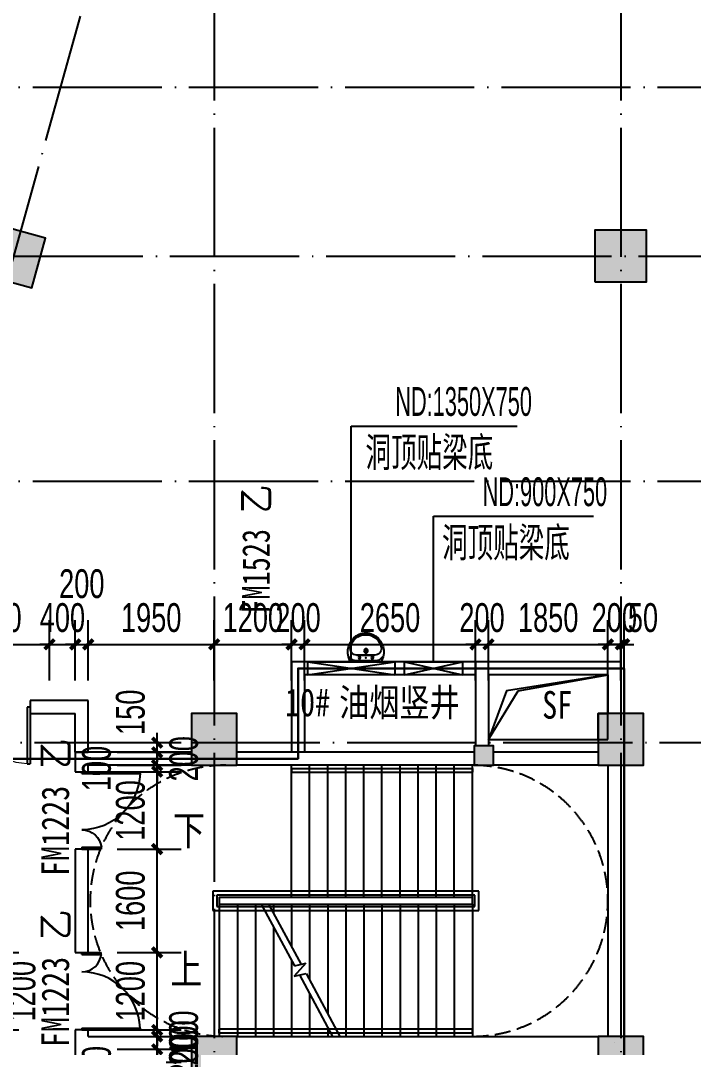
# Model space of a CAD drawing. Extents: x -409435 to 356702, y -107829 to 330904.
# Drawn here: x 106601 to 117025, y 106029 to 121934 of the extents above; entities that cross this region are included whole.
import ezdxf
from ezdxf.xclip import XClip

# ---------------------------------------------------------------- set-up
doc = ezdxf.new("R2010")
doc.units = 0
doc.header["$LTSCALE"] = 1000
doc.header["$MEASUREMENT"] = 0
doc.header["$XCLIPFRAME"] = 0
doc.linetypes.add('104-14# 核心筒$0$DASH', pattern=[0.35, 0.25, -0.1])
doc.linetypes.add('104-14# 核心筒$0$DOTE', pattern=[2.42, 2, -0.2, 0.02, -0.2])
for name, color, linetype in [('01-标注_尺寸', 124, 'Continuous'), ('104-14# 核心筒$0$01-标注_符号', 200, 'Continuous'), ('104-14# 核心筒$0$02-TEXT_标注', 130, 'Continuous'), ('104-14# 核心筒$0$A-E_栏杆', 232, 'Continuous'), ('104-14# 核心筒$0$A-E_电梯', 171, 'Continuous'), ('104-14# 核心筒$0$A_AXIS-轴线', 36, '104-14# 核心筒$0$DOTE'), ('104-14# 核心筒$0$A_STR-砌块墙', 121, 'Continuous'), ('104-14# 核心筒$0$A_STR-砼柱', 51, 'Continuous'), ('104-14# 核心筒$0$DOOR_FIRE', 220, 'Continuous'), ('104-14# 核心筒$0$DOOR_FIRE_TEXT', 7, 'Continuous'), ('104-14# 核心筒$0$DUCT-新风管立管', 3, 'Continuous'), ('104-14# 核心筒$0$DUCT-新风管端线', 2, 'Continuous'), ('PUB_HATCH', 8, 'Continuous'), ('X-104 14#平面$0$02-TEXT_标注', 130, 'Continuous'), ('X-104 14#平面$0$02-TEXT_门窗', 151, 'Continuous'), ('X-104 14#平面$0$A-C_门', 150, 'Continuous'), ('X-104 14#平面$0$A-I_卫-洁具', 241, 'Continuous'), ('X-104 14#平面$0$A-TECH_暖通', 6, 'Continuous'), ('X-104 14#平面$0$A_STR-砌块墙', 121, 'Continuous'), ('X-104 14#平面$0$DOOR_FIRE_TEXT', 7, 'Continuous'), ('X-104 14#平面$0$DUCT-新风管立管', 3, 'Continuous'), ('建-标注-文本', 254, 'Continuous'), ('建-标注-索引', 75, 'Continuous')]:
    doc.layers.add(name, color=color, linetype=linetype)
doc.layers.add('104-14# 核心筒$0$04-不打印_辅助线', color=165, linetype='Continuous', plot=False)
doc.layers.add('X-104 14#平面$0$000套内', color=226, linetype='Continuous', lineweight=30, plot=False)
doc.styles.add('104-14# 核心筒$0$_TCH_DIM', font='ros.shx', dxfattribs={"bigfont": 'jd.shx'})
doc.styles.add('104-14# 核心筒$0$_TCH_WINDOW', font='STXIHEI_0.TTF', dxfattribs={"width": 0.8, "height": 3.5})
doc.styles.add('104-14# 核心筒$0$Standard', font='STXIHEI_0.TTF', dxfattribs={"width": 0.8})
doc.styles.add('_TCH_DIM', font='ros.shx', dxfattribs={"width": 0.8, "height": 2, "bigfont": 'jd.shx'})
doc.styles.add('_TCH_DIM_T3', font='ros.shx', dxfattribs={"width": 0.705882, "bigfont": 'jd.shx'})
doc.styles.add('X-104 14#平面$0$_TCH_WINDOW', font='STXIHEI_0.TTF', dxfattribs={"width": 0.75, "height": 3.5})
doc.styles.add('X-104 14#平面$0$Standard', font='STXIHEI_0.TTF', dxfattribs={"width": 0.8})
doc.dimstyles.new('_TCH_ARCH&&150', dxfattribs={"dimtxt": 446.25, "dimasz": 150, "dimexe": 375, "dimexo": 450, "dimgap": 189.375, "dimtad": 1, "dimdec": 0, "dimzin": 0, "dimdsep": 46, "dimtxsty": '_TCH_DIM_T3', "dimblk": 'ARCHTICK', "dimcen": 0.09, "dimclrt": 7, "dimazin": 2, "dimtfac": 1, "dimtdec": 0, "dimtix": 1, "dimtmove": 2, "dimatfit": 3, "dimfxl": 0, "dimtolj": 1, "dimtzin": 0, "dimarcsym": 0})

# ---------------------------------------------------------------- blocks, each defined once
blk = doc.blocks.new('104-14# 核心筒$0$$DorLib2D$00000225')
at = {"color": 0}
for p, q in [((0.475, -0.001), (0.475, 0.752)), ((0.475, 0.752), (0.5, 0.752)), ((0.5, -0.001), (0.5, 0.752)), ((-0.5, 0), (-0.5, 0.252)), ((-0.475, 0.252), (-0.5, 0.252)), ((-0.475, 0), (-0.475, 0.252)), ((-0.475, 0), (-0.5, 0)), ((0.475, -0.001), (0.5, -0.001))]:
    blk.add_line(p, q, dxfattribs=at)
for centre, radius, start, end in [((0.505, -0.002), 0.755, 92.2493, 179.7238), ((-0.501, 0.003), 0.251, 359.7899, 84.0974)]:
    blk.add_arc(centre, radius, start, end, dxfattribs=at)
blk = doc.blocks.new('_FZH')
blk.add_lwpolyline([(-0.5, -0.5), (0.5, -0.5), (0.5, 0.5), (-0.5, 0.5)], close=True)
at = {"layer": 'PUB_HATCH'}
blk.add_solid([(-0.5, -0.5), (0.5, -0.5), (-0.5, 0.5), (0.5, 0.5)], dxfattribs=at)
blk = doc.blocks.new('104-14# 核心筒')
at = {"layer": '104-14# 核心筒$0$01-标注_符号'}
for points in [[(109540, 109375, 0, 0, 0), (114650, 109375, 0, 0, 0), (114650, 107225, 0, 0, 0), (111530, 107225, 120, 0, 0), (111080, 107225, 0, 0, 0)], [(109540, 107225, 0, 0, 0), (110350, 107225, 120, 0, 0), (110800, 107225, 0, 0, 0)]]:
    blk.add_lwpolyline(points, format="xyseb", dxfattribs=at)
at = {"layer": '104-14# 核心筒$0$04-不打印_辅助线', "linetype": '104-14# 核心筒$0$DASH'}
for centre, start, end in [((109780, 108300), 90, 270), ((113600, 108300), 270, 90)]:
    blk.add_arc(centre, 2100, start, end, dxfattribs=at)
at = {"layer": '104-14# 核心筒$0$A-E_栏杆'}
for p, q in [((110800, 110350), (113600, 110350)), ((110800, 110350), (110800, 110290)), ((110800, 110290), (113600, 110290)), ((113600, 110350), (113600, 110290)), ((113700, 108450), (109580, 108450)), ((109580, 108450), (109580, 108150)), ((113640, 108390), (109640, 108390)), ((109640, 108390), (109640, 108210)), ((113640, 108210), (113640, 108390)), ((113700, 108150), (113700, 108450)), ((109640, 108210), (113640, 108210)), ((109580, 108150), (113700, 108150)), ((113600, 106310), (109680, 106310)), ((109680, 106250), (109680, 106310)), ((113600, 106250), (109680, 106250)), ((113600, 106250), (113600, 106310))]:
    blk.add_line(p, q, dxfattribs=at)
at = {"layer": '104-14# 核心筒$0$A-E_电梯'}
for p, q in [((113600, 110400), (110800, 110400)), ((110800, 108350), (110800, 110400)), ((111080, 108350), (111080, 110400)), ((111360, 108350), (111360, 110400)), ((111640, 108350), (111640, 110400)), ((111920, 108350), (111920, 110400)), ((112200, 108350), (112200, 110400)), ((112480, 108350), (112480, 110400)), ((112760, 108350), (112760, 110400)), ((113040, 108350), (113040, 110400)), ((113320, 108350), (113320, 110400)), ((113600, 108350), (113600, 110400)), ((113600, 108350), (110800, 108350)), ((109680, 108250), (110330.2, 108250)), ((109680, 108250), (109680, 106200)), ((109960, 108250), (109960, 106200)), ((110240, 108250), (110240, 106200)), ((110330.2, 108250), (110847, 107292.1)), ((110443.8, 108250), (113600, 108250)), ((110443.8, 108250), (110947.7, 107316)), ((110520, 108250), (110520, 108108.8)), ((110800, 108250), (110800, 107589.8)), ((111080, 108250), (111080, 107070.8)), ((111360, 108250), (111360, 106551.8)), ((111640, 108250), (111640, 106200)), ((111920, 108250), (111920, 106200)), ((112200, 108250), (112200, 106200)), ((112480, 108250), (112480, 106200)), ((112760, 108250), (112760, 106200)), ((113040, 108250), (113040, 106200)), ((113320, 108250), (113320, 106200)), ((113600, 108250), (113600, 106200)), ((110520, 107898.2), (110520, 106200)), ((110800, 107379.2), (110800, 106200)), ((111020.6, 107333.3), (110841.8, 107132.3)), ((110847, 107292.1), (111020.6, 107333.3)), ((110841.8, 107132.3), (111023.5, 107175.4)), ((110922.8, 107151.5), (111436.2, 106200)), ((111023.5, 107175.4), (111549.8, 106200)), ((111080, 106860.2), (111080, 106200)), ((111360, 106341.2), (111360, 106200)), ((109950, 106200), (111436.2, 106200)), ((111549.8, 106200), (113600, 106200))]:
    blk.add_line(p, q, dxfattribs=at)
blk.add_lwpolyline([(113600, 108350), (109680, 108350), (109680, 108250), (113600, 108250)], close=True, dxfattribs=at)
at = {"layer": '104-14# 核心筒$0$A_AXIS-轴线'}
for p, q in [((109600, 139633.6), (109600, 80554.9)), ((115900, 139633.6), (115900, 80554.9)), ((104400, 110750), (110517.1, 132736)), ((-9370.1, 120900), (120259.9, 120900)), ((106496.4, 118284.9), (120259.9, 118284.9)), ((-9370.1, 114800), (120259.9, 114800)), ((104400, 110750), (120259.9, 110750))]:
    blk.add_line(p, q, dxfattribs=at)
at = {"layer": '104-14# 核心筒$0$A_STR-砌块墙'}
for p, q in [((113650, 112000), (113650, 110700)), ((115900, 112000), (113650, 112000)), ((115900, 112000), (115900, 111200)), ((113850, 111800), (113850, 110700)), ((115700, 111800), (113850, 111800)), ((115700, 111800), (115700, 111200)), ((107450, 110600), (107450, 110300)), ((109250, 110600), (107450, 110600)), ((113630, 110600), (109950, 110600)), ((115550, 110600), (113930, 110600)), ((107650, 110300), (107650, 110400)), ((109250, 110400), (107650, 110400)), ((113630, 110400), (109950, 110400)), ((115550, 110400), (113930, 110400)), ((115700, 110400), (115700, 106200)), ((115900, 110400), (115900, 106200)), ((107450, 110300), (107650, 110300)), ((107450, 109100), (107450, 107500)), ((107650, 109100), (107450, 109100)), ((107650, 107500), (107650, 109100)), ((107450, 107500), (107650, 107500)), ((107650, 106300), (107450, 106300)), ((107450, 106300), (107450, 106100)), ((107650, 106200), (107650, 106300)), ((107450, 106100), (107450, 105500)), ((107650, 106200), (109250, 106200)), ((109950, 106200), (115550, 106200)), ((115800, 106100), (115800, 106100))]:
    blk.add_line(p, q, dxfattribs=at)
at = {"layer": '104-14# 核心筒$0$DUCT-新风管立管'}
for p, q in [((115700, 111800), (113850, 111800)), ((113850, 111800), (113850, 110800)), ((115700, 110800), (115700, 111800)), ((113850, 110800), (115700, 110800))]:
    blk.add_line(p, q, dxfattribs=at)
at = {"layer": '104-14# 核心筒$0$DUCT-新风管端线'}
for p, q in [((114312.5, 111550), (115700, 111800)), ((113850, 110800), (114312.5, 111550))]:
    blk.add_line(p, q, dxfattribs=at)
at = {"layer": '104-14# 核心筒$0$A_STR-砼柱', "xscale": 799.9999999999911, "yscale": 799.9999999999911, "zscale": 799.9999999999911, "rotation": 344.4518973650904}
blk.add_blockref('_FZH', (106496.4, 118284.9), dxfattribs=at)
at = {"layer": '104-14# 核心筒$0$A_STR-砼柱'}
for p, xscale, yscale, zscale in [((115900, 118284.9), 800, 800, 800), ((109600, 110800), 700, 800, 800), ((115900, 110800), 700, 800, 800), ((113780, 110550), 300, 300, 300), ((109600, 105800), 700, 800, 800), ((115900, 105800), 700, 800, 800)]:
    blk.add_blockref('_FZH', p, dxfattribs=dict(at, xscale=xscale, yscale=yscale, zscale=zscale))
at = {"layer": '104-14# 核心筒$0$DOOR_FIRE', "yscale": 1200, "zscale": 200, "rotation": 270.0000000000009}
for p, xscale in [((107550, 109700), -1200), ((107550, 106900), 1200)]:
    blk.add_blockref('104-14# 核心筒$0$$DorLib2D$00000225', p, dxfattribs=dict(at, xscale=xscale))
at = {"layer": '104-14# 核心筒$0$02-TEXT_标注', "style": '104-14# 核心筒$0$Standard', "width": 0.8}
blk.add_text('SF', height=428.14, dxfattribs=at).set_placement((114682.4, 111120.5))
at = {"layer": '104-14# 核心筒$0$02-TEXT_标注', "style": '104-14# 核心筒$0$_TCH_DIM'}
for s, p in [('下', (108963.3, 109112.5)), ('上', (108922.6, 106962.5))]:
    blk.add_text(s, height=520.9, dxfattribs=at).set_placement(p)
at = {"layer": '104-14# 核心筒$0$DOOR_FIRE_TEXT', "style": '104-14# 核心筒$0$_TCH_WINDOW', "width": 0.8}
for s, height, p in [('乙', 428.1, (107353.2, 110344.7)), ('FM1223', 428.14, (107353.2, 108684.8)), ('乙', 428.1, (107353.2, 107694.7)), ('FM1223', 428.14, (107353.2, 106034.8))]:
    blk.add_text(s, height=height, rotation=90, dxfattribs=at).set_placement(p)
blk = doc.blocks.new('*U441')
blk.add_lwpolyline([(200, 0), (200, 1350), (0, 1350), (0, 0), (200, 0), (0, 1350), (0, 0), (200, 1350)])
blk = doc.blocks.new('*U445')
blk.add_lwpolyline([(200, 0), (200, 900), (0, 900), (0, 0), (200, 0), (0, 900), (0, 0), (200, 900)])
blk = doc.blocks.new('X-104 14#平面$0$sdfjladfiididid')
at = {"layer": 'X-104 14#平面$0$A-TECH_暖通', "xscale": -1, "rotation": 270}
for name, p in [('*U441', (111050, 111800)), ('*U445', (112550, 111800))]:
    blk.add_blockref(name, p, dxfattribs=at)
blk = doc.blocks.new('X-104 14#平面$0$$lvtry$00000178')
at = {"color": 0}
for p, q in [((-238, 0), (238, 0)), ((-214, -36), (-272, -91)), ((-180, -23), (180, -23)), ((-142, -105), (140, -105)), ((140, -105), (-142, -105)), ((216, -37), (268, -91))]:
    blk.add_line(p, q, dxfattribs=at)
blk.add_lwpolyline([(-104, -430, 0.224698), (110, -425, 0.348046), (269, -79), (239, 0), (-241, 0), (-271, -79, 0.356844)], format="xyb", close=True, dxfattribs=at)
for centre, radius in [((-100, -65), 16.3), ((1, -172), 31.6), ((100, -65), 16.3)]:
    blk.add_circle(centre, radius, dxfattribs=at)
at = {"color": 0, "lineweight": 13}
blk.add_circle((1, -172), 23, dxfattribs=at)
at = {"color": 0}
for centre, radius, start, end in [((-142, -205), 100, 90, 190.5602), ((-180, -73), 50, 90, 133.181), ((140, -205), 100, 349.4398, 90), ((180, -73), 50, 44.5607, 90), ((-1, -179), 243, 190.5602, 349.4398)]:
    blk.add_arc(centre, radius, start, end, dxfattribs=at)
for p in [(0, -65), (1, -172)]:
    blk.add_point(p, dxfattribs=at)
blk = doc.blocks.new('X-104 14#平面$0$$DorLib2D$00000002')
for p, q in [((-0.5, 0), (-0.5, 0.4875)), ((-0.475, 0.4875), (-0.5, 0.4875)), ((-0.475, 0), (-0.475, 0.4875)), ((0.475, 0), (0.475, 0.4875)), ((0.475, 0.4875), (0.5, 0.4875)), ((0.5, 0), (0.5, 0.4875)), ((-0.5, 0), (-0.475, 0)), ((0.5, 0), (0.475, 0))]:
    blk.add_line(p, q)
at = {"lineweight": 13}
for centre, start, end in [((-0.4875, 0), 0, 88.53072), ((0.4875, 0), 91.46928, 180)]:
    blk.add_arc(centre, 0.4875, start, end, dxfattribs=at)
blk = doc.blocks.new('X-104 14#平面')
at = {"layer": 'X-104 14#平面$0$000套内'}
blk.add_lwpolyline([(115950, 101100), (117513.1, 101081.9), (120578.2, 127784.4), (99531.2, 133640.3), (92084.5, 106875.7), (95700, 103260.2), (95700, 110500), (98900, 110500), (98900, 110500), (110900, 110500), (110900, 111900), (115950, 111900)], close=True, dxfattribs=at)
at = {"layer": 'X-104 14#平面$0$A_STR-砌块墙'}
for p, q in [((110800, 112000), (110800, 110600)), ((113650, 112000), (110800, 112000)), ((113650, 111800), (113650, 112000)), ((111000, 111800), (111000, 110600)), ((113650, 111800), (111000, 111800)), ((107650, 111400), (106750, 111400)), ((106750, 111400), (106750, 111200)), ((107650, 110600), (107650, 111400)), ((106750, 111200), (107450, 111200)), ((107450, 110600), (107450, 111200)), ((107450, 110600), (107650, 110600)), ((111000, 110600), (110800, 110600))]:
    blk.add_line(p, q, dxfattribs=at)
at = {"layer": 'X-104 14#平面$0$DUCT-新风管立管'}
blk.add_lwpolyline([(115700, 111800), (113850, 111800), (113850, 110800), (115550, 110800), (115550, 111200), (115700, 111200), (115700, 111800), (114131.6, 111549.7), (113850, 110800)], dxfattribs=at)
ref = blk.add_blockref('104-14# 核心筒', (0, 0))
XClip(ref).set_block_clipping_path([(-38664.3623821461, -25500), (139216.5485069363, 330900)])
blk.add_blockref('X-104 14#平面$0$sdfjladfiididid', (0, 0))
at = {"layer": 'X-104 14#平面$0$A-C_门'}
ref = blk.add_blockref('X-104 14#平面$0$$DorLib2D$00000002', (105850, 111300), dxfattribs=dict(at, xscale=-1800, yscale=1800, zscale=200, rotation=179.9999989273434))
ref.add_attrib('A', 'BM1823', (105080.1, 111412.5), dxfattribs={"layer": 'X-104 14#平面$0$02-TEXT_门窗', "height": 428.14, "rotation": 360, "style": 'X-104 14#平面$0$_TCH_WINDOW', "width": 0.75})
at = {"layer": 'X-104 14#平面$0$A-I_卫-洁具', "yscale": -1}
blk.add_blockref('X-104 14#平面$0$$lvtry$00000178', (111950.9, 112000), dxfattribs=at)
at = {"layer": 'X-104 14#平面$0$02-TEXT_标注', "style": 'X-104 14#平面$0$Standard', "width": 0.8}
for s, p in [('10#', (110698.3, 111158.8)), ('油烟竖井', (111536.4, 111158.8))]:
    blk.add_text(s, height=428.14, dxfattribs=at).set_placement(p)
at = {"layer": 'X-104 14#平面$0$DOOR_FIRE_TEXT', "style": 'X-104 14#平面$0$_TCH_WINDOW', "width": 0.75}
for s, height, p in [('乙', 428.1, (110461.5, 114304.4)), ('FM1523', 428.14, (110461.5, 112748.3))]:
    blk.add_text(s, height=height, rotation=90, dxfattribs=at).set_placement(p)
blk = doc.blocks.new('sjdfadsfiididdi')
at = {"layer": '建-标注-索引'}
for p, q in [((111725, 112000), (111725, 115653)), ((111725, 115653), (114294, 115653)), ((113000, 112000), (113000, 114256)), ((113000, 114256), (115479, 114256))]:
    blk.add_line(p, q, dxfattribs=at)
at = {"layer": '建-标注-文本', "style": '_TCH_DIM'}
for s, height, width, p in [('ND:1350X750', 446.25, 0.564706, (112406, 115811)), ('洞顶贴梁底', 520.9, 0.8, (111945, 114971)), ('ND:900X750', 446.2, 0.564706, (113759, 114413)), ('洞顶贴梁底', 520.9, 0.8, (113131, 113573))]:
    blk.add_text(s, height=height, dxfattribs=dict(at, width=width)).set_placement(p)
blk = doc.blocks.new('_ArchTick')
at = {"color": 0, "linetype": 'ByBlock', "const_width": 0.4}
blk.add_lwpolyline([(-0.5, -0.5), (0.5, 0.5)], dxfattribs=at)
blk = doc.blocks.new('*D1208')
at = {"layer": '01-标注_尺寸', "color": 0, "lineweight": -2, "transparency": 16777216}
for p, q in [((115900, 111712), (115900, 112647)), ((115950, 111712), (115950, 112647)), ((115900, 112272), (115750, 112272)), ((115900, 112272), (115950, 112272)), ((115950, 112272), (116100, 112272))]:
    blk.add_line(p, q, dxfattribs=at)
at = {"layer": 'Defpoints', "color": 0, "transparency": 16777216}
for p in [(115950, 112272), (115900, 111262), (115950, 111262)]:
    blk.add_point(p, dxfattribs=at)
at = {"layer": '01-标注_尺寸', "color": 0, "lineweight": -2, "transparency": 16777216, "xscale": 150, "yscale": 150, "zscale": 150}
blk.add_blockref('_ArchTick', (115900, 112272), dxfattribs=at)
at = {"layer": '01-标注_尺寸', "color": 0, "lineweight": -2, "transparency": 16777216, "xscale": 150, "yscale": 150, "zscale": 150, "rotation": 180}
blk.add_blockref('_ArchTick', (115950, 112272), dxfattribs=at)
at = {"layer": '01-标注_尺寸', "color": 7, "transparency": 16777216, "insert": (116243, 112684), "char_height": 446.2, "attachment_point": 5, "style": '_TCH_DIM_T3'}
blk.add_mtext('\\A1;50', dxfattribs=at)
blk = doc.blocks.new('*D1209')
at = {"layer": '01-标注_尺寸', "color": 0, "lineweight": -2, "transparency": 16777216}
for p, q in [((115700, 111712), (115700, 112647)), ((115900, 111712), (115900, 112647)), ((115700, 112272), (115550, 112272)), ((115700, 112272), (115900, 112272)), ((115900, 112272), (116050, 112272))]:
    blk.add_line(p, q, dxfattribs=at)
at = {"layer": 'Defpoints', "color": 0, "transparency": 16777216}
for p in [(115900, 112272), (115700, 111262), (115900, 111262)]:
    blk.add_point(p, dxfattribs=at)
at = {"layer": '01-标注_尺寸', "color": 0, "lineweight": -2, "transparency": 16777216, "xscale": 150, "yscale": 150, "zscale": 150}
blk.add_blockref('_ArchTick', (115700, 112272), dxfattribs=at)
at = {"layer": '01-标注_尺寸', "color": 0, "lineweight": -2, "transparency": 16777216, "xscale": 150, "yscale": 150, "zscale": 150, "rotation": 180}
blk.add_blockref('_ArchTick', (115900, 112272), dxfattribs=at)
at = {"layer": '01-标注_尺寸', "color": 7, "transparency": 16777216, "insert": (115800, 112684), "char_height": 446.2, "attachment_point": 5, "style": '_TCH_DIM_T3'}
blk.add_mtext('\\A1;200', dxfattribs=at)
blk = doc.blocks.new('*D1210')
at = {"layer": '01-标注_尺寸', "color": 0, "lineweight": -2, "transparency": 16777216}
for p, q in [((113850, 111712), (113850, 112647)), ((115700, 111712), (115700, 112647)), ((113850, 112272), (115700, 112272))]:
    blk.add_line(p, q, dxfattribs=at)
at = {"layer": 'Defpoints', "color": 0, "transparency": 16777216}
for p in [(115700, 112272), (113850, 111262), (115700, 111262)]:
    blk.add_point(p, dxfattribs=at)
at = {"layer": '01-标注_尺寸', "color": 0, "lineweight": -2, "transparency": 16777216, "xscale": 150, "yscale": 150, "zscale": 150, "rotation": 180}
blk.add_blockref('_ArchTick', (113850, 112272), dxfattribs=at)
at = {"layer": '01-标注_尺寸', "color": 0, "lineweight": -2, "transparency": 16777216, "xscale": 150, "yscale": 150, "zscale": 150}
blk.add_blockref('_ArchTick', (115700, 112272), dxfattribs=at)
at = {"layer": '01-标注_尺寸', "color": 7, "transparency": 16777216, "insert": (114775, 112684), "char_height": 446.2, "attachment_point": 5, "style": '_TCH_DIM_T3'}
blk.add_mtext('\\A1;1850', dxfattribs=at)
blk = doc.blocks.new('*D1211')
at = {"layer": '01-标注_尺寸', "color": 0, "lineweight": -2, "transparency": 16777216}
for p, q in [((113650, 111712), (113650, 112647)), ((113850, 111712), (113850, 112647)), ((113650, 112272), (113500, 112272)), ((113650, 112272), (113850, 112272)), ((113850, 112272), (114000, 112272))]:
    blk.add_line(p, q, dxfattribs=at)
at = {"layer": 'Defpoints', "color": 0, "transparency": 16777216}
for p in [(113850, 112272), (113650, 111262), (113850, 111262)]:
    blk.add_point(p, dxfattribs=at)
at = {"layer": '01-标注_尺寸', "color": 0, "lineweight": -2, "transparency": 16777216, "xscale": 150, "yscale": 150, "zscale": 150}
blk.add_blockref('_ArchTick', (113650, 112272), dxfattribs=at)
at = {"layer": '01-标注_尺寸', "color": 0, "lineweight": -2, "transparency": 16777216, "xscale": 150, "yscale": 150, "zscale": 150, "rotation": 180}
blk.add_blockref('_ArchTick', (113850, 112272), dxfattribs=at)
at = {"layer": '01-标注_尺寸', "color": 7, "transparency": 16777216, "insert": (113750, 112684), "char_height": 446.2, "attachment_point": 5, "style": '_TCH_DIM_T3'}
blk.add_mtext('\\A1;200', dxfattribs=at)
blk = doc.blocks.new('*D1212')
at = {"layer": '01-标注_尺寸', "color": 0, "lineweight": -2, "transparency": 16777216}
for p, q in [((111000, 111712), (111000, 112647)), ((113650, 111712), (113650, 112647)), ((111000, 112272), (113650, 112272))]:
    blk.add_line(p, q, dxfattribs=at)
at = {"layer": 'Defpoints', "color": 0, "transparency": 16777216}
for p in [(113650, 112272), (111000, 111262), (113650, 111262)]:
    blk.add_point(p, dxfattribs=at)
at = {"layer": '01-标注_尺寸', "color": 0, "lineweight": -2, "transparency": 16777216, "xscale": 150, "yscale": 150, "zscale": 150, "rotation": 180}
blk.add_blockref('_ArchTick', (111000, 112272), dxfattribs=at)
at = {"layer": '01-标注_尺寸', "color": 0, "lineweight": -2, "transparency": 16777216, "xscale": 150, "yscale": 150, "zscale": 150}
blk.add_blockref('_ArchTick', (113650, 112272), dxfattribs=at)
at = {"layer": '01-标注_尺寸', "color": 7, "transparency": 16777216, "insert": (112325, 112684), "char_height": 446.2, "attachment_point": 5, "style": '_TCH_DIM_T3'}
blk.add_mtext('\\A1;2650', dxfattribs=at)
blk = doc.blocks.new('*D1213')
at = {"layer": '01-标注_尺寸', "color": 0, "lineweight": -2, "transparency": 16777216}
for p, q in [((110800, 111712), (110800, 112647)), ((111000, 111712), (111000, 112647)), ((110800, 112272), (110650, 112272)), ((110800, 112272), (111000, 112272)), ((111000, 112272), (111150, 112272))]:
    blk.add_line(p, q, dxfattribs=at)
at = {"layer": 'Defpoints', "color": 0, "transparency": 16777216}
for p in [(111000, 112272), (110800, 111262), (111000, 111262)]:
    blk.add_point(p, dxfattribs=at)
at = {"layer": '01-标注_尺寸', "color": 0, "lineweight": -2, "transparency": 16777216, "xscale": 150, "yscale": 150, "zscale": 150}
blk.add_blockref('_ArchTick', (110800, 112272), dxfattribs=at)
at = {"layer": '01-标注_尺寸', "color": 0, "lineweight": -2, "transparency": 16777216, "xscale": 150, "yscale": 150, "zscale": 150, "rotation": 180}
blk.add_blockref('_ArchTick', (111000, 112272), dxfattribs=at)
at = {"layer": '01-标注_尺寸', "color": 7, "transparency": 16777216, "insert": (110900, 112684), "char_height": 446.2, "attachment_point": 5, "style": '_TCH_DIM_T3'}
blk.add_mtext('\\A1;200', dxfattribs=at)
blk = doc.blocks.new('*D1214')
at = {"layer": '01-标注_尺寸', "color": 0, "lineweight": -2, "transparency": 16777216}
for p, q in [((109600, 111712), (109600, 112647)), ((110800, 111712), (110800, 112647)), ((109600, 112272), (110800, 112272))]:
    blk.add_line(p, q, dxfattribs=at)
at = {"layer": 'Defpoints', "color": 0, "transparency": 16777216}
for p in [(110800, 112272), (109600, 111262), (110800, 111262)]:
    blk.add_point(p, dxfattribs=at)
at = {"layer": '01-标注_尺寸', "color": 0, "lineweight": -2, "transparency": 16777216, "xscale": 150, "yscale": 150, "zscale": 150, "rotation": 180}
blk.add_blockref('_ArchTick', (109600, 112272), dxfattribs=at)
at = {"layer": '01-标注_尺寸', "color": 0, "lineweight": -2, "transparency": 16777216, "xscale": 150, "yscale": 150, "zscale": 150}
blk.add_blockref('_ArchTick', (110800, 112272), dxfattribs=at)
at = {"layer": '01-标注_尺寸', "color": 7, "transparency": 16777216, "insert": (110200, 112684), "char_height": 446.2, "attachment_point": 5, "style": '_TCH_DIM_T3'}
blk.add_mtext('\\A1;1200', dxfattribs=at)
blk = doc.blocks.new('*D1215')
at = {"layer": '01-标注_尺寸', "color": 0, "lineweight": -2, "transparency": 16777216}
for p, q in [((107650, 111712), (107650, 112647)), ((109600, 111712), (109600, 112647)), ((107650, 112272), (109600, 112272))]:
    blk.add_line(p, q, dxfattribs=at)
at = {"layer": 'Defpoints', "color": 0, "transparency": 16777216}
for p in [(109600, 112272), (107650, 111262), (109600, 111262)]:
    blk.add_point(p, dxfattribs=at)
at = {"layer": '01-标注_尺寸', "color": 0, "lineweight": -2, "transparency": 16777216, "xscale": 150, "yscale": 150, "zscale": 150, "rotation": 180}
blk.add_blockref('_ArchTick', (107650, 112272), dxfattribs=at)
at = {"layer": '01-标注_尺寸', "color": 0, "lineweight": -2, "transparency": 16777216, "xscale": 150, "yscale": 150, "zscale": 150}
blk.add_blockref('_ArchTick', (109600, 112272), dxfattribs=at)
at = {"layer": '01-标注_尺寸', "color": 7, "transparency": 16777216, "insert": (108625, 112684), "char_height": 446.2, "attachment_point": 5, "style": '_TCH_DIM_T3'}
blk.add_mtext('\\A1;1950', dxfattribs=at)
blk = doc.blocks.new('*D1216')
at = {"layer": '01-标注_尺寸', "color": 0, "lineweight": -2, "transparency": 16777216}
for p, q in [((107450, 111712), (107450, 112647)), ((107650, 111712), (107650, 112647)), ((107450, 112272), (107300, 112272)), ((107450, 112272), (107650, 112272)), ((107650, 112272), (107800, 112272))]:
    blk.add_line(p, q, dxfattribs=at)
at = {"layer": 'Defpoints', "color": 0, "transparency": 16777216}
for p in [(107650, 112272), (107450, 111262), (107650, 111262)]:
    blk.add_point(p, dxfattribs=at)
at = {"layer": '01-标注_尺寸', "color": 0, "lineweight": -2, "transparency": 16777216, "xscale": 150, "yscale": 150, "zscale": 150}
blk.add_blockref('_ArchTick', (107450, 112272), dxfattribs=at)
at = {"layer": '01-标注_尺寸', "color": 0, "lineweight": -2, "transparency": 16777216, "xscale": 150, "yscale": 150, "zscale": 150, "rotation": 180}
blk.add_blockref('_ArchTick', (107650, 112272), dxfattribs=at)
at = {"layer": '01-标注_尺寸', "color": 7, "transparency": 16777216, "insert": (107550, 113209), "char_height": 446.2, "attachment_point": 5, "style": '_TCH_DIM_T3'}
blk.add_mtext('\\A1;200', dxfattribs=at)
blk = doc.blocks.new('*D1217')
at = {"layer": '01-标注_尺寸', "color": 0, "lineweight": -2, "transparency": 16777216}
for p, q in [((107050, 111712), (107050, 112647)), ((107450, 111712), (107450, 112647)), ((107050, 112272), (106900, 112272)), ((107050, 112272), (107450, 112272)), ((107450, 112272), (107600, 112272))]:
    blk.add_line(p, q, dxfattribs=at)
at = {"layer": 'Defpoints', "color": 0, "transparency": 16777216}
for p in [(107450, 112272), (107050, 111262), (107450, 111262)]:
    blk.add_point(p, dxfattribs=at)
at = {"layer": '01-标注_尺寸', "color": 0, "lineweight": -2, "transparency": 16777216, "xscale": 150, "yscale": 150, "zscale": 150}
blk.add_blockref('_ArchTick', (107050, 112272), dxfattribs=at)
at = {"layer": '01-标注_尺寸', "color": 0, "lineweight": -2, "transparency": 16777216, "xscale": 150, "yscale": 150, "zscale": 150, "rotation": 180}
blk.add_blockref('_ArchTick', (107450, 112272), dxfattribs=at)
at = {"layer": '01-标注_尺寸', "color": 7, "transparency": 16777216, "insert": (107250, 112684), "char_height": 446.2, "attachment_point": 5, "style": '_TCH_DIM_T3'}
blk.add_mtext('\\A1;400', dxfattribs=at)
blk = doc.blocks.new('*D1218')
at = {"layer": '01-标注_尺寸', "color": 0, "lineweight": -2, "transparency": 16777216}
for p, q in [((105250, 111712), (105250, 112647)), ((107050, 111712), (107050, 112647)), ((105250, 112272), (107050, 112272))]:
    blk.add_line(p, q, dxfattribs=at)
at = {"layer": 'Defpoints', "color": 0, "transparency": 16777216}
for p in [(107050, 112272), (105250, 111262), (107050, 111262)]:
    blk.add_point(p, dxfattribs=at)
at = {"layer": '01-标注_尺寸', "color": 0, "lineweight": -2, "transparency": 16777216, "xscale": 150, "yscale": 150, "zscale": 150, "rotation": 180}
blk.add_blockref('_ArchTick', (105250, 112272), dxfattribs=at)
at = {"layer": '01-标注_尺寸', "color": 0, "lineweight": -2, "transparency": 16777216, "xscale": 150, "yscale": 150, "zscale": 150}
blk.add_blockref('_ArchTick', (107050, 112272), dxfattribs=at)
at = {"layer": '01-标注_尺寸', "color": 7, "transparency": 16777216, "insert": (106150, 112684), "char_height": 446.2, "attachment_point": 5, "style": '_TCH_DIM_T3'}
blk.add_mtext('\\A1;1800', dxfattribs=at)
blk = doc.blocks.new('*D2252')
at = {"layer": '01-标注_尺寸', "color": 0, "lineweight": -2, "transparency": 16777216}
for p, q in [((108717, 105800), (108717, 105950)), ((108100, 105800), (109092, 105800)), ((108717, 105600), (108717, 105800)), ((108100, 105600), (109092, 105600)), ((108717, 105600), (108717, 105450))]:
    blk.add_line(p, q, dxfattribs=at)
at = {"layer": 'Defpoints', "color": 0, "transparency": 16777216}
for p in [(107650, 105800), (108717, 105800), (107650, 105600)]:
    blk.add_point(p, dxfattribs=at)
at = {"layer": '01-标注_尺寸', "color": 0, "lineweight": -2, "transparency": 16777216, "xscale": 150, "yscale": 150, "zscale": 150}
for p, rotation in [((108717, 105800), 270), ((108717, 105600), 90)]:
    blk.add_blockref('_ArchTick', p, dxfattribs=dict(at, rotation=rotation))
at = {"layer": '01-标注_尺寸', "color": 7, "transparency": 16777216, "insert": (107780, 105700), "char_height": 446.2, "attachment_point": 5, "rotation": 90, "style": '_TCH_DIM_T3'}
blk.add_mtext('\\A1;200', dxfattribs=at)
blk = doc.blocks.new('*D2253')
at = {"layer": '01-标注_尺寸', "color": 0, "lineweight": -2, "transparency": 16777216}
for p, q in [((108717, 106000), (108717, 106150)), ((108100, 106000), (109092, 106000)), ((108717, 105800), (108717, 106000)), ((108100, 105800), (109092, 105800)), ((108717, 105800), (108717, 105650))]:
    blk.add_line(p, q, dxfattribs=at)
at = {"layer": 'Defpoints', "color": 0, "transparency": 16777216}
for p in [(107650, 106000), (108717, 106000), (107650, 105800)]:
    blk.add_point(p, dxfattribs=at)
at = {"layer": '01-标注_尺寸', "color": 0, "lineweight": -2, "transparency": 16777216, "xscale": 150, "yscale": 150, "zscale": 150}
for p, rotation in [((108717, 106000), 270), ((108717, 105800), 90)]:
    blk.add_blockref('_ArchTick', p, dxfattribs=dict(at, rotation=rotation))
at = {"layer": '01-标注_尺寸', "color": 7, "transparency": 16777216, "insert": (109130, 105900), "char_height": 446.2, "attachment_point": 5, "rotation": 90, "style": '_TCH_DIM_T3'}
blk.add_mtext('\\A1;200', dxfattribs=at)
blk = doc.blocks.new('*D2254')
at = {"layer": '01-标注_尺寸', "color": 0, "lineweight": -2, "transparency": 16777216}
for p, q in [((108717, 106200), (108717, 106350)), ((108100, 106200), (109092, 106200)), ((108717, 106000), (108717, 106200)), ((108100, 106000), (109092, 106000)), ((108717, 106000), (108717, 105850))]:
    blk.add_line(p, q, dxfattribs=at)
at = {"layer": 'Defpoints', "color": 0, "transparency": 16777216}
for p in [(107650, 106200), (108717, 106200), (107650, 106000)]:
    blk.add_point(p, dxfattribs=at)
at = {"layer": '01-标注_尺寸', "color": 0, "lineweight": -2, "transparency": 16777216, "xscale": 150, "yscale": 150, "zscale": 150}
for p, rotation in [((108717, 106200), 270), ((108717, 106000), 90)]:
    blk.add_blockref('_ArchTick', p, dxfattribs=dict(at, rotation=rotation))
at = {"layer": '01-标注_尺寸', "color": 7, "transparency": 16777216, "insert": (109130, 106100), "char_height": 446.2, "attachment_point": 5, "rotation": 90, "style": '_TCH_DIM_T3'}
blk.add_mtext('\\A1;200', dxfattribs=at)
blk = doc.blocks.new('*D2255')
at = {"layer": '01-标注_尺寸', "color": 0, "lineweight": -2, "transparency": 16777216}
for p, q in [((108717, 106300), (108717, 106450)), ((108100, 106300), (109092, 106300)), ((108717, 106200), (108717, 106300)), ((108100, 106200), (109092, 106200)), ((108717, 106200), (108717, 106050))]:
    blk.add_line(p, q, dxfattribs=at)
at = {"layer": 'Defpoints', "color": 0, "transparency": 16777216}
for p in [(107650, 106300), (108717, 106300), (107650, 106200)]:
    blk.add_point(p, dxfattribs=at)
at = {"layer": '01-标注_尺寸', "color": 0, "lineweight": -2, "transparency": 16777216, "xscale": 150, "yscale": 150, "zscale": 150}
for p, rotation in [((108717, 106300), 270), ((108717, 106200), 90)]:
    blk.add_blockref('_ArchTick', p, dxfattribs=dict(at, rotation=rotation))
at = {"layer": '01-标注_尺寸', "color": 7, "transparency": 16777216, "insert": (109130, 106250), "char_height": 446.2, "attachment_point": 5, "rotation": 90, "style": '_TCH_DIM_T3'}
blk.add_mtext('\\A1;100', dxfattribs=at)
blk = doc.blocks.new('*D2256')
at = {"layer": '01-标注_尺寸', "color": 0, "lineweight": -2, "transparency": 16777216}
for p, q in [((108100, 107500), (109092, 107500)), ((108717, 106300), (108717, 107500)), ((108100, 106300), (109092, 106300))]:
    blk.add_line(p, q, dxfattribs=at)
at = {"layer": 'Defpoints', "color": 0, "transparency": 16777216}
for p in [(107650, 107500), (108717, 107500), (107650, 106300)]:
    blk.add_point(p, dxfattribs=at)
at = {"layer": '01-标注_尺寸', "color": 0, "lineweight": -2, "transparency": 16777216, "xscale": 150, "yscale": 150, "zscale": 150}
for p, rotation in [((108717, 107500), 90), ((108717, 106300), 270)]:
    blk.add_blockref('_ArchTick', p, dxfattribs=dict(at, rotation=rotation))
at = {"layer": '01-标注_尺寸', "color": 7, "transparency": 16777216, "insert": (108305, 106900), "char_height": 446.2, "attachment_point": 5, "rotation": 90, "style": '_TCH_DIM_T3'}
blk.add_mtext('\\A1;1200', dxfattribs=at)
blk = doc.blocks.new('*D2257')
at = {"layer": '01-标注_尺寸', "color": 0, "lineweight": -2, "transparency": 16777216}
for p, q in [((108100, 109100), (109092, 109100)), ((108717, 107500), (108717, 109100)), ((108100, 107500), (109092, 107500))]:
    blk.add_line(p, q, dxfattribs=at)
at = {"layer": 'Defpoints', "color": 0, "transparency": 16777216}
for p in [(107650, 109100), (108717, 109100), (107650, 107500)]:
    blk.add_point(p, dxfattribs=at)
at = {"layer": '01-标注_尺寸', "color": 0, "lineweight": -2, "transparency": 16777216, "xscale": 150, "yscale": 150, "zscale": 150}
for p, rotation in [((108717, 109100), 90), ((108717, 107500), 270)]:
    blk.add_blockref('_ArchTick', p, dxfattribs=dict(at, rotation=rotation))
at = {"layer": '01-标注_尺寸', "color": 7, "transparency": 16777216, "insert": (108305, 108300), "char_height": 446.2, "attachment_point": 5, "rotation": 90, "style": '_TCH_DIM_T3'}
blk.add_mtext('\\A1;1600', dxfattribs=at)
blk = doc.blocks.new('*D2258')
at = {"layer": '01-标注_尺寸', "color": 0, "lineweight": -2, "transparency": 16777216}
for p, q in [((108100, 110300), (109092, 110300)), ((108717, 109100), (108717, 110300)), ((108100, 109100), (109092, 109100))]:
    blk.add_line(p, q, dxfattribs=at)
at = {"layer": 'Defpoints', "color": 0, "transparency": 16777216}
for p in [(107650, 110300), (108717, 110300), (107650, 109100)]:
    blk.add_point(p, dxfattribs=at)
at = {"layer": '01-标注_尺寸', "color": 0, "lineweight": -2, "transparency": 16777216, "xscale": 150, "yscale": 150, "zscale": 150}
for p, rotation in [((108717, 110300), 90), ((108717, 109100), 270)]:
    blk.add_blockref('_ArchTick', p, dxfattribs=dict(at, rotation=rotation))
at = {"layer": '01-标注_尺寸', "color": 7, "transparency": 16777216, "insert": (108305, 109700), "char_height": 446.2, "attachment_point": 5, "rotation": 90, "style": '_TCH_DIM_T3'}
blk.add_mtext('\\A1;1200', dxfattribs=at)
blk = doc.blocks.new('*D2259')
at = {"layer": '01-标注_尺寸', "color": 0, "lineweight": -2, "transparency": 16777216}
for p, q in [((108717, 110400), (108717, 110550)), ((108100, 110400), (109092, 110400)), ((108717, 110300), (108717, 110400)), ((108100, 110300), (109092, 110300)), ((108717, 110300), (108717, 110150))]:
    blk.add_line(p, q, dxfattribs=at)
at = {"layer": 'Defpoints', "color": 0, "transparency": 16777216}
for p in [(107650, 110400), (108717, 110400), (107650, 110300)]:
    blk.add_point(p, dxfattribs=at)
at = {"layer": '01-标注_尺寸', "color": 0, "lineweight": -2, "transparency": 16777216, "xscale": 150, "yscale": 150, "zscale": 150}
for p, rotation in [((108717, 110400), 270), ((108717, 110300), 90)]:
    blk.add_blockref('_ArchTick', p, dxfattribs=dict(at, rotation=rotation))
at = {"layer": '01-标注_尺寸', "color": 7, "transparency": 16777216, "insert": (107780, 110350), "char_height": 446.2, "attachment_point": 5, "rotation": 90, "style": '_TCH_DIM_T3'}
blk.add_mtext('\\A1;100', dxfattribs=at)
blk = doc.blocks.new('*D2260')
at = {"layer": '01-标注_尺寸', "color": 0, "lineweight": -2, "transparency": 16777216}
for p, q in [((108717, 110600), (108717, 110750)), ((108100, 110600), (109092, 110600)), ((108717, 110400), (108717, 110600)), ((108100, 110400), (109092, 110400)), ((108717, 110400), (108717, 110250))]:
    blk.add_line(p, q, dxfattribs=at)
at = {"layer": 'Defpoints', "color": 0, "transparency": 16777216}
for p in [(107650, 110600), (108717, 110600), (107650, 110400)]:
    blk.add_point(p, dxfattribs=at)
at = {"layer": '01-标注_尺寸', "color": 0, "lineweight": -2, "transparency": 16777216, "xscale": 150, "yscale": 150, "zscale": 150}
for p, rotation in [((108717, 110600), 270), ((108717, 110400), 90)]:
    blk.add_blockref('_ArchTick', p, dxfattribs=dict(at, rotation=rotation))
at = {"layer": '01-标注_尺寸', "color": 7, "transparency": 16777216, "insert": (109130, 110500), "char_height": 446.2, "attachment_point": 5, "rotation": 90, "style": '_TCH_DIM_T3'}
blk.add_mtext('\\A1;200', dxfattribs=at)
blk = doc.blocks.new('*D2261')
at = {"layer": '01-标注_尺寸', "color": 0, "lineweight": -2, "transparency": 16777216}
for p, q in [((108717, 110750), (108717, 110900)), ((108100, 110750), (109092, 110750)), ((108717, 110600), (108717, 110750)), ((108100, 110600), (109092, 110600)), ((108717, 110600), (108717, 110450))]:
    blk.add_line(p, q, dxfattribs=at)
at = {"layer": 'Defpoints', "color": 0, "transparency": 16777216}
for p in [(107650, 110750), (108717, 110750), (107650, 110600)]:
    blk.add_point(p, dxfattribs=at)
at = {"layer": '01-标注_尺寸', "color": 0, "lineweight": -2, "transparency": 16777216, "xscale": 150, "yscale": 150, "zscale": 150}
for p, rotation in [((108717, 110750), 270), ((108717, 110600), 90)]:
    blk.add_blockref('_ArchTick', p, dxfattribs=dict(at, rotation=rotation))
at = {"layer": '01-标注_尺寸', "color": 7, "transparency": 16777216, "insert": (108305, 111220), "char_height": 446.2, "attachment_point": 5, "rotation": 90, "style": '_TCH_DIM_T3'}
blk.add_mtext('\\A1;150', dxfattribs=at)
blk = doc.blocks.new('*D2269')
at = {"layer": '01-标注_尺寸', "color": 0, "lineweight": -2, "transparency": 16777216}
for p, q in [((105581, 107500), (106575, 107500)), ((106200, 106300), (106200, 107500)), ((105581, 106300), (106575, 106300))]:
    blk.add_line(p, q, dxfattribs=at)
at = {"layer": 'Defpoints', "color": 0, "transparency": 16777216}
for p in [(105131, 107500), (106200, 107500), (105131, 106300)]:
    blk.add_point(p, dxfattribs=at)
at = {"layer": '01-标注_尺寸', "color": 0, "lineweight": -2, "transparency": 16777216, "xscale": 150, "yscale": 150, "zscale": 150}
for p, rotation in [((106200, 107500), 90), ((106200, 106300), 270)]:
    blk.add_blockref('_ArchTick', p, dxfattribs=dict(at, rotation=rotation))
at = {"layer": '01-标注_尺寸', "color": 7, "transparency": 16777216, "insert": (106612, 106900), "char_height": 446.2, "attachment_point": 5, "rotation": 90, "style": '_TCH_DIM_T3'}
blk.add_mtext('\\A1;1200', dxfattribs=at)

msp = doc.modelspace()

# ---------------------------------------------------------------- block references
for name in ['X-104 14#平面', 'sjdfadsfiididdi']:
    msp.add_blockref(name, (0, 0))

# ---------------------------------------------------------------- dimensions: what is measured, and where the dimension line sits
at = {"layer": '01-标注_尺寸'}
for base, p1, p2, angle, picture, middle in [((107650, 112271.6), (107450, 111262.1), (107650, 111262.1), 360, '*D1216', (107550, 113209.1)), ((115950, 112271.6), (115900, 111262.1), (115950, 111262.1), 0, '*D1208', (116242.8, 112684.1)), ((108717.2, 110750), (107650, 110600), (107650, 110750), 90, '*D2261', (108304.7, 111219.8)), ((108717.2, 110600), (107650, 110400), (107650, 110600), 90, '*D2260', (109129.7, 110500)), ((108717.2, 110400), (107650, 110300), (107650, 110400), 90, '*D2259', (107779.7, 110350)), ((106199.5, 107500), (105130.9, 106300), (105130.9, 107500), 90, '*D2269', (106612, 106900)), ((108717.2, 106300), (107650, 106200), (107650, 106300), 90, '*D2255', (109129.7, 106250)), ((108717.2, 106200), (107650, 106000), (107650, 106200), 90, '*D2254', (109129.7, 106100)), ((108717.2, 106000), (107650, 105800), (107650, 106000), 90, '*D2253', (109129.7, 105900)), ((108717.2, 105800), (107650, 105600), (107650, 105800), 90, '*D2252', (107779.7, 105700))]:
    dim = msp.add_linear_dim(base=base, p1=p1, p2=p2, angle=angle, dimstyle='_TCH_ARCH&&150', dxfattribs=at)
    dim.commit()
    dim.dimension.update_dxf_attribs({"geometry": picture, "text_midpoint": middle, "dimtype": 161})
for p1, p2, distance, picture, middle in [((105250, 111262.1), (107050, 111262.1), 1009.5, '*D1218', (106150, 112684.1)), ((107050, 111262.1), (107450, 111262.1), 1009.5, '*D1217', (107250, 112684.1)), ((107650, 111262.1), (109600, 111262.1), 1009.5, '*D1215', (108625, 112684.1)), ((109600, 111262.1), (110800, 111262.1), 1009.5, '*D1214', (110200, 112684.1)), ((110800, 111262.1), (111000, 111262.1), 1009.5, '*D1213', (110900, 112684.1)), ((111000, 111262.1), (113650, 111262.1), 1009.5, '*D1212', (112325, 112684.1)), ((113650, 111262.1), (113850, 111262.1), 1009.5, '*D1211', (113750, 112684.1)), ((113850, 111262.1), (115700, 111262.1), 1009.5, '*D1210', (114775, 112684.1)), ((115700, 111262.1), (115900, 111262.1), 1009.5, '*D1209', (115800, 112684.1)), ((107650, 109100), (107650, 110300), -1067.2, '*D2258', (108304.7, 109700)), ((107650, 107500), (107650, 109100), -1067.2, '*D2257', (108304.7, 108300)), ((107650, 106300), (107650, 107500), -1067.2, '*D2256', (108304.7, 106900))]:
    dim = msp.add_aligned_dim(p1=p1, p2=p2, distance=distance, dimstyle='_TCH_ARCH&&150', dxfattribs=at)
    dim.commit()
    dim.dimension.update_dxf_attribs({"geometry": picture, "text_midpoint": middle})

doc.saveas('drawing.dxf')
